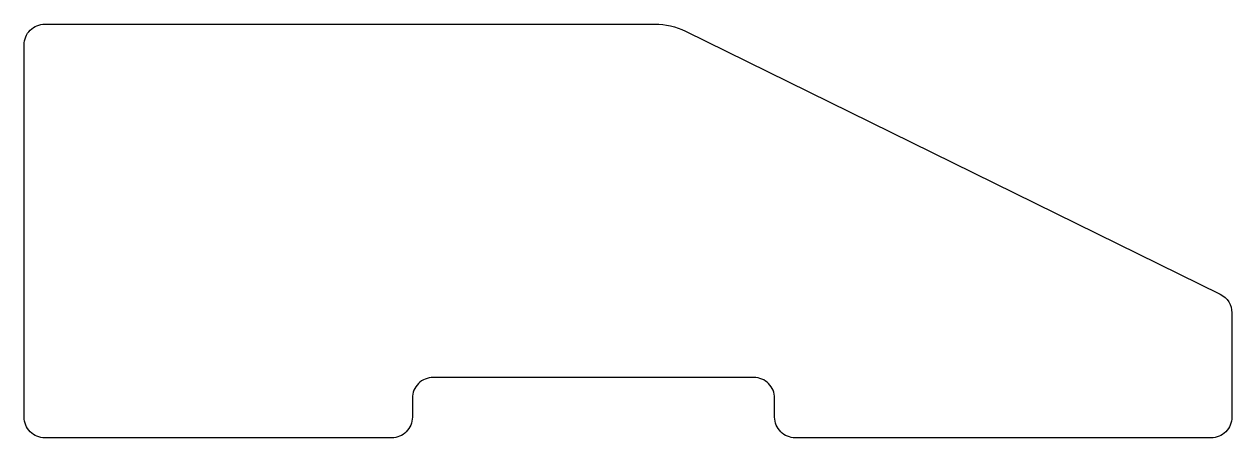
# Model space of a CAD drawing. Header units: millimetres. Extents: x 5103 to 5548, y 4028 to 4181.
import ezdxf

# ---------------------------------------------------------------- set-up
doc = ezdxf.new("R2010")
doc.units = ezdxf.units.MM
doc.layers.get('0').update_dxf_attribs({"linetype": 'CONTINUOUS'})

msp = doc.modelspace()

# ---------------------------------------------------------------- linework, layer by layer
msp.add_lwpolyline([(5253.63, 4050.7, 0.416297), (5245.96, 4043.08), (5245.96, 4036.1, -0.414214), (5238.34, 4028.48), (5110.7, 4028.48, -0.414214), (5103.08, 4036.1), (5103.08, 4173.26, -0.414214), (5110.7, 4180.88), (5335.18, 4180.88, -0.115968), (5346.51, 4178.26), (5543.3, 4081.39, -0.286953), (5547.58, 4074.53), (5547.58, 4036.1, -0.414214), (5539.96, 4028.48), (5386.93, 4028.48, -0.414214), (5379.31, 4036.1), (5379.31, 4043.08, 0.414214), (5371.69, 4050.7)], format="xyb", close=True)

doc.saveas('drawing.dxf')
